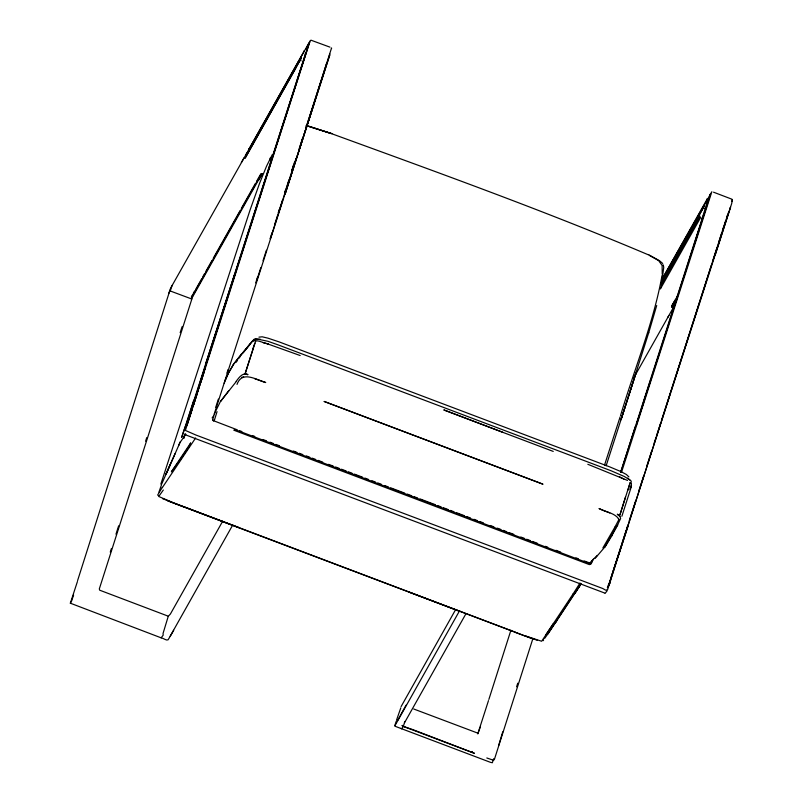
<?xml version="1.0" encoding="UTF-8"?>
<svg xmlns="http://www.w3.org/2000/svg" width="803" height="803" viewBox="0 0 803 803"><rect width="100%" height="100%" fill="white"/><g stroke="black" fill="none" stroke-linecap="round" stroke-linejoin="round"><path stroke-width="1.2" d="M331.488 48.521L331.569 47.949L285.145 194.045L329.702 55.377L329.13 56.862M232.76 524.971L169.052 638.224C167.947 642.5 163.772 638.024 161.152 637.833L70.343 603.194L77.419 581.573M493.694 758.694L492.349 762.74L490.412 762.318L395.488 726.414L394.855 725.561L396.12 721.526M158.944 492.078L161.453 484.912M214.311 420.471L217.051 411.638M183.837 438.107L184.168 435.848M661.08 287.715L663.74 267.439L663.278 264.94L662.776 265.06M662.023 275.57C653.371 323.589 634.27 369.049 620.508 415.713M591.741 562L591.931 560.916L591.691 561.829M670.595 392.547L607.64 589.583L605.663 590.195L602.812 588.529L195.741 434.965L185.383 430.428L310.229 40.622L265.703 119.617M77.59 580.599L170.547 288.287L265.131 120.621M237.146 429.776L212.956 420.481L212.725 419.487M71.828 600.293L73.605 595.073M183.907 438.097L185.132 433.51M731.924 201.443L732.306 199.746L731.724 203.44L608.072 587.093M627.976 490.101L630.034 482.904M589.522 563.174L597.281 555.385M186.738 425.69L204.865 368.647L193.051 406.047M187.129 422.92L186.186 426.323L308.944 43.824L186.888 423.713M396.441 720.381L400.817 707.824M214.21 414.458L214.752 412.501M212.634 419.919L213.929 415.432L212.143 417.881M502.748 731.814L498.583 745.676M648.643 333.024L656.713 305.501M610.3 581.171L609.055 585.357L610.591 580.579M609.537 582.546L614.476 566.687M253.206 348.331L245.347 373.014L255.605 341.305L255.033 340.582L252.112 341.285L233.332 364.632M648.754 332.633L621.01 419.748L635.996 373.114M270.32 239.023L283.479 197.588M284.744 193.071L288.879 179.992M294.52 162.166L291.89 170.487L293.707 164.555M650.34 380.863L636.438 424.616L704.03 213.708M706.349 205.237L707.845 200.509L702.093 218.526M631.118 487.371L621.873 516.259M110.272 552.083L111.416 548.499M115.973 534.196L118.633 525.845M145.604 441.188L146.748 437.615M180.173 332.683L182.08 326.721M181.92 436.993L193.754 400.105M488.866 699.433L510.909 630.235M488.485 700.617L477.825 733.721M516.61 686.776L517.744 683.202M494.387 759.447L532.931 638.475M620.629 472.244L621.392 469.865L620.639 472.204M635.213 426.825L621.622 469.374L702.625 217.151M187.641 423.342L191.857 410.203M193.362 405.505L197.488 392.677M200.86 382.178L204.233 371.679L203.591 371.719M215.726 407.302L218.376 399.071M255.705 282.887L257.572 277.065M278.149 213.016L279.263 209.513M284.533 193.121L285.677 189.548M226.948 373.064L228.072 369.581M256.679 280.498L260.794 267.7M263.033 260.714L266.405 250.235M270.139 238.591L272.016 232.77M275.007 223.445L277.627 215.284M279.123 210.617L282.495 200.128M283.85 196.404L287.303 185.674M288.066 183.285L296.106 158.251M299.158 148.756L302.56 138.136M305.592 128.701L311.654 109.83M312.036 108.646L326.68 63.046M215.023 411.527L329.943 54.052M404.752 721.465L403.678 725.46L401.922 725.521L403.196 726.364L474.463 753.314L413.113 729.716L403.196 726.364L401.781 728.823L400.978 728.361M593.357 559.149L591.309 563.515L584.132 560.936M693.641 246.571L710.514 193.935L708.366 200.188M621.552 472.144L711.839 191.736L662.947 277.788M614.857 565.513L621.311 545.408M622.074 543.039L626.25 530.04M626.631 528.856L627.775 525.292M629.301 520.545L635.785 500.359M638.837 490.854L641.507 482.543M641.888 481.358L643.805 475.396M646.867 465.85L651.855 450.353M654.154 443.196L656.071 437.233M656.452 436.039L660.668 422.93M661.431 420.551L670.625 391.944M671.007 390.76L684.337 349.305M684.718 348.121L698.761 304.437M699.142 303.263L711.277 265.482M712.803 260.764L716.898 248.027M719.127 241.071L721.736 232.96M722.479 230.652L723.593 227.169M670.977 391.352L725.751 220.454M726.464 218.215L727.548 214.863M724.186 225.824L728.512 212.323M715.122 255.284L730.549 207.224L729.987 208.71M604.498 465.178L620.127 416.898M606.155 465.76L636.076 372.853M629.422 484.871L620.006 514.663L625.497 497.037M191.716 299.459L99.321 588.89L99.672 590.185L167.807 616.021M160.831 484.119L250.034 210.105L259.57 183.345L266.556 166.151L272.287 154.618M206.04 362.605L234.877 273.713M299.509 148.736L314.164 103.597M628.087 526.035L610.571 579.304M630.867 487.301L631.419 483.416L629.913 482.814M224.157 383.232L228.162 373.576L233.482 364.562M269.667 159.968L270.47 157.609M181.588 437.334L185.192 426.714M253.015 348.341L254.842 343.252M477.885 733.771L480.264 727.167M631.499 485.373L629.853 489.228M607.369 587.746L609.035 583.169M168.861 293.286L170.025 290.134M305.291 53.992L305.843 52.556L186.115 424.797L186.376 424.275M194.918 290.796L193.694 292.392L191.465 299.67L191.505 298.907L170.236 290.977L172.113 285.456M472.064 752.01L472.284 751.467M192.569 294.972L191.425 296.417L191.686 297.13M214.15 414.248L220.674 400.988M166.362 473.67L180.013 442.473L185.884 434.252M71.708 600.795L70.343 603.194M161.664 484.079L170.447 464.134M175.154 453.504L165.809 474.262M306.043 49.465L307.77 45.641M225.181 380.22L228.303 373.515M617.316 525.503L620.619 518.507L619.745 515.335L617.346 514.572M244.002 157.89L241.372 162.537M459.637 610.641L394.815 725.952M178.678 445.545L180.093 441.991M401.099 706.58L455.652 609.577M249.01 148.977L248.769 149.428L298.756 60.697M303.956 51.512L304.347 50.78L298.375 61.399M706.931 199.495L707.333 198.763L701.471 209.181M617.126 525.503L605.161 546.411M611.585 536.083L617.748 524.981M406.027 705.185L397.636 720.401M543.179 640.704L543.631 639.881M614.897 527.099L602.882 547.937M295.946 67.552L301.396 57.886L245.096 158.201L295.775 68.245M195.53 289.712L201.643 278.862M202.868 276.694L204.695 273.442M205.919 271.273L212.032 260.423M213.257 258.255L240.147 210.527M241.372 208.358L255.434 183.405M256.659 181.237L260.935 173.639M272.528 155.752L273.682 153.714M222.682 521.217L170.377 614.054L168.259 616.292L163.059 633.406L163.17 635.203L161.152 637.833M404.571 722.66L465.489 614.546M661.933 279.344L701.852 208.479M661.772 281.482L704.331 205.959L661.27 282.766M662.003 283.419L699.935 216.107M661.511 284.593L699.574 217.031L700.658 217.483L660.357 288.99M671.96 305.531L674.962 300.212M677.862 295.323L671.78 306.114L672.894 306.505M671.589 307.429L675.484 300.503M676.277 299.68L672.472 306.876L676.578 299.589M672.422 307.358L676.698 299.77M633.778 377.801L675.182 304.327M607.209 590.687L605.101 593.397M258.797 180.103L262.511 173.599M614.827 527.24L618.641 520.043L618.44 518.587C613.984 512.535 605.301 512.184 599.179 508.52M308.201 44.677L309.828 41.836M173.689 630.295L170.236 636.277M667.775 317.456L668.849 315.559M228.524 372.923L233.703 363.94L241.663 353.721M605.091 546.943L612.308 534.999M162.316 487.381L158.171 494.156M573.031 594.029L580.027 582.978M580.378 584.504L548.128 633.306M575.269 592.975L580.92 584.062M581.121 583.801L555.706 622.375M246.109 154.377L248.037 151.436M162.326 487.602L195.621 437.976M573.111 593.889L541.644 641.246L526.377 636.237M545.91 634.771L553.488 623.409M548.027 633.858L556.65 620.93M163.33 490.011L158.723 496.485L173.338 502.768M544.675 638.365L548.308 633.316M237.026 384.406C242.044 370.183 256.348 379.899 265.693 382.439M220.695 401.199L236.293 381.525M220.835 401.109L228.725 390.76M236.112 361.842L237.537 359.985M238.973 358.118L240.408 356.251M260.182 339.187L253.939 339.518L243.219 352.808M235.982 362.173L237.427 360.296M605.352 546.421L595.184 558.306M247.183 347.508L250.375 343.614M236.152 381.395C238.862 377.671 242.797 372.06 247.916 374.429M240.519 355.368L247.053 347.719M252.483 341.155L253.939 339.518M213.498 421.003L214.321 420.32M244.353 374.439L245.196 373.716L247.715 374.83M515.004 632.252L532.068 638.636M253.959 339.398L255.193 338.966M241.703 377.32L243.65 376.888M258.947 337.14L262.19 336.808L268.061 338.193L279.424 342.008L609.728 466.884L620.87 471.572L626.39 474.503L628.869 476.882M255.605 341.305L256.579 340.723L259.178 341.185L268.082 344.096M305.893 125.9L308.191 126.392M255.595 338.695L267.941 341.295L277.948 344.818L610.953 470.709L624.373 476.52L629.873 479.973L631.118 480.997L631.258 482.171M263.063 342.67L268.132 343.905M310.881 40.15L329.993 47.156M604.609 593.015L184.75 434.553M486.799 757.972L493.795 760.371M331.94 133.629L308.101 126.051L331.92 133.73M309.346 126.633L331.338 133.639M268.122 344.065L300.181 355.538M300.001 60.366L301.125 60.747M703.107 208.138L704.211 208.509M332.502 134.011C438.328 172.615 544.474 210.798 648.222 254.752M254.681 378.685L265.552 382.559M478.056 733.229L413.696 708.989M526.356 636.347L537.127 640.252M587.826 464.285L627.534 480.445M239.404 527.752L184.64 507.044M443.959 410.052L553.247 451.416M239.485 430.659L241.833 431.542M252.383 435.537L254.732 436.42M262.932 439.522L266.445 440.857M269.969 442.182L273.482 443.517M275.83 444.4L279.344 445.725M293.406 451.045L296.929 452.38M299.268 453.263L302.791 454.588M306.304 455.923L309.817 457.248M312.166 458.142L315.679 459.467M318.028 460.35L322.716 462.126M328.578 464.345L333.265 466.111M335.614 467.005L339.127 468.33M341.476 469.213L346.163 470.99M348.502 471.873L352.025 473.208M354.364 474.091L362.575 477.193M364.913 478.076L368.436 479.411M371.95 480.736L375.463 482.071M377.811 482.954L381.325 484.289M384.848 485.614L388.361 486.939M390.7 487.833L404.772 493.152M407.111 494.036L411.809 495.802M414.147 496.696L417.66 498.021M420.009 498.914L435.246 504.665M437.595 505.559L441.108 506.884M443.457 507.777L448.144 509.544M450.483 510.427L454.006 511.762M456.345 512.645L464.556 515.747M466.894 516.64L470.417 517.965M473.931 519.29L477.444 520.625M479.792 521.508L483.306 522.843M490.342 525.503L493.855 526.828M497.378 528.163L500.891 529.488M503.24 530.371L506.753 531.706M509.102 532.59L513.79 534.366M520.816 537.026L524.339 538.351M526.678 539.235L530.201 540.57M532.54 541.453L537.227 543.23M545.438 546.331L547.776 547.214M555.987 550.316L560.675 552.093M575.912 557.854L578.26 558.737M174.462 503.19L514.984 632.071M526.397 636.478L167.566 500.831M713.546 192.188L732.005 199.234M444.009 409.911L502.628 432.235M408.576 591.931L459.085 611.113M184.539 507.145L162.517 498.633M599.209 508.711L609.808 512.946M619.424 476.721L623.891 479.09M648.834 254.822L659.494 260.704L662.696 263.474M649.266 255.334L658.611 260.594L662.124 265.462L662.224 274.335M617.407 514.121L619.786 516.379M157.569 494.919L158.532 495.662M627.635 478.106L629.873 479.973M618.44 518.587L619.153 520.023M190.572 443.085L189.618 445.565L179.882 460.189L171.36 471.853L190.572 443.085M260.112 175.927L191.214 298.204L191.787 298.335L261.989 173.789L260.112 175.927M234.938 429.555L233.763 430.167L589.382 564.609L590.928 564.097L234.938 429.555M542.808 484.129L324.221 401.48L542.808 484.129"/></g></svg>
